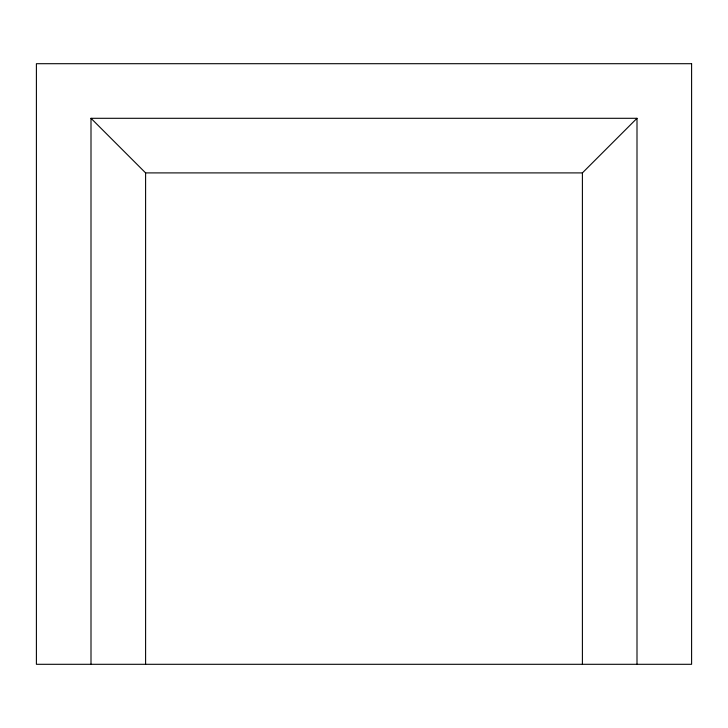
<?xml version="1.0" encoding="UTF-8"?>
<svg xmlns="http://www.w3.org/2000/svg" width="728" height="728" viewBox="0 0 728 728"><rect width="100%" height="100%" fill="white"/><g stroke="black" fill="none" stroke-linecap="round" stroke-linejoin="round"><path stroke-width="1.09" d="M582.4 664.3L582.4 172.9L637 118.3L91 118.3L91 664.3M91 118.3L145.6 172.9L582.4 172.9M637 118.3L637 664.3M145.6 172.9L145.6 664.3M691.6 63.7L36.4 63.7L36.4 664.3L691.6 664.3L691.6 63.7"/></g></svg>
